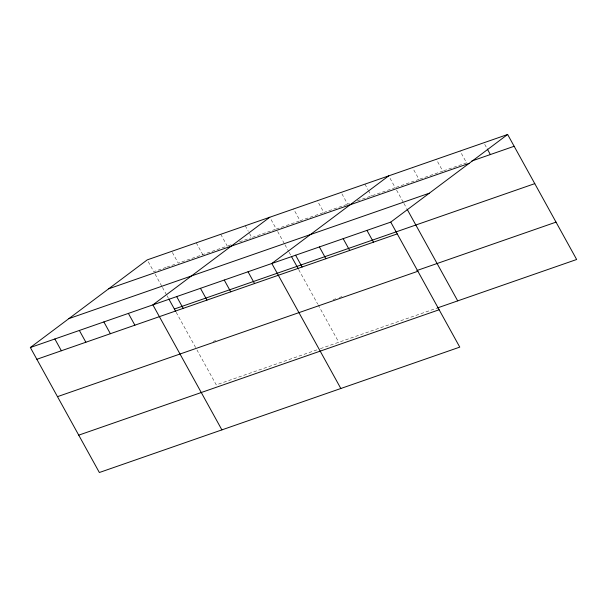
<?xml version="1.0" encoding="UTF-8"?>
<svg xmlns="http://www.w3.org/2000/svg" width="607" height="607" viewBox="0 0 607 607"><rect width="100%" height="100%" fill="white"/><g stroke="black" fill="none" stroke-linecap="round" stroke-linejoin="round"><path stroke-width="0.46" stroke-dasharray="3.04 2.28" d="M165.999 267.399L153.746 271.663L147.235 259.879M166.872 267.095L176.5 263.742M228.141 245.774L231.646 244.56M239.522 241.821L250.896 237.861M275.403 229.332L251.776 237.557L248.741 232.056M299.19 221.062L276.284 229.029L269.774 217.245M322.97 212.784L300.07 220.751L293.56 208.967M346.756 204.506L323.857 212.473L317.347 200.689M349.404 203.588L347.644 204.202L341.134 192.419M357.333 200.826L370.543 196.228M372.311 195.621L395.21 187.646L388.708 175.863M396.098 187.343L418.997 179.376L412.494 167.585M419.885 179.065L442.784 171.098L436.281 159.315M443.671 170.787L466.571 162.82L460.068 151.037M213.125 341.43L215.751 340.519M333.137 299.676L335.777 298.758M339.305 297.536L341.946 296.611M316.907 349.867L216.251 384.884L196.994 350.011M320.405 348.646L437.457 307.924M484.72 144.329L486.89 148.26M396.591 190.143L403.465 202.594M403.921 203.428L406.675 208.406M364.921 184.141L367.956 189.642M368.388 190.423L371.431 195.924M277.657 231.517L284.531 243.976M284.987 244.803L288.659 251.45M289.114 252.277L290.95 255.6M298.712 269.667L317.704 304.069M318.159 304.889L338.782 342.257M245.266 225.774L248.301 231.267M220.758 234.294L227.268 246.078L178.253 263.135L171.743 251.351M196.251 242.823L202.761 254.606M155.119 274.152L161.993 286.61M162.456 287.437L166.576 294.911M167.039 295.738L168.412 298.234M176.182 312.302L195.621 347.523"/><path stroke-width="0.91" d="M30.35 347.507L390.749 222.116L459.765 347.121L99.358 472.512L30.35 347.507L147.235 259.879L507.642 134.488L576.65 259.493L437.457 307.924M269.774 217.245L152.888 304.873L221.896 429.885M388.708 175.863L271.822 263.491L340.831 388.503M390.749 222.116L507.642 134.488M471.859 160.984L514.144 146.272M108.668 288.795L469.067 163.404M68.925 318.592L429.324 193.193M174.368 309.024L534.775 183.633M36.852 359.291L397.259 233.9M416.827 270.563L556.027 222.132M57.483 396.652L417.882 271.261M78.735 435.151L439.134 309.76M487.322 149.049L490.357 154.542M407.13 209.24L457.716 300.875M366.962 230.387L373.472 242.17M343.175 238.665L349.685 250.448M319.396 246.943L325.898 258.726M295.609 255.213L302.111 267.004M291.406 256.427L298.265 268.848M248.035 271.769L254.538 283.552M224.249 280.047L230.751 291.83M200.462 288.317L206.964 300.108M176.675 296.595L183.177 308.379M168.867 299.061L175.727 311.482M128.38 313.402L134.883 325.185M103.873 321.922L110.375 333.713M79.365 330.451L85.868 342.234M54.858 338.979L61.36 350.763"/></g></svg>
